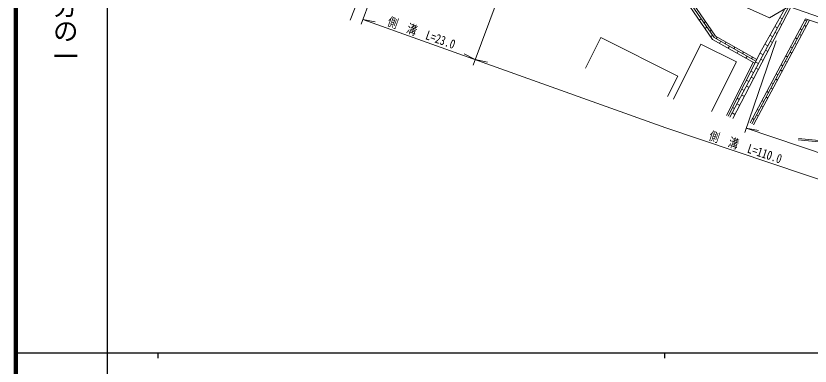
# Model space of a CAD drawing. Units: millimetres at full size, sheet at 1:1000; details may follow other scales. Extents: x 40000 to 680000, y 20000 to 380000.
# Drawn here: x 40000 to 196774, y 202409 to 271454 of the extents above; entities that cross this region are included whole.
import ezdxf
from ezdxf.enums import TextEntityAlignment as Align

# ---------------------------------------------------------------- set-up
doc = ezdxf.new("R2010")
doc.units = ezdxf.units.MM
doc.header["$LTSCALE"] = 1000
for name, color, linetype, lineweight in [('M-BGD', 7, 'Continuous', 13), ('M-STR-HTXT', 7, 'Continuous', 13), ('M-TTL', 2, 'Continuous', 140), ('M-TTL-BAND', 7, 'Continuous', 25)]:
    doc.layers.add(name, color=color, linetype=linetype, lineweight=lineweight)
doc.styles.add('@ＭＳ ゴシック', font='')
doc.styles.add('ＭＳ ゴシック', font='')
doc.styles.get('@ＭＳ ゴシック').set_extended_font_data('@MS Gothic')
doc.styles.get('ＭＳ ゴシック').set_extended_font_data('MS Gothic')

msp = doc.modelspace()

# ---------------------------------------------------------------- linework, layer by layer
at = {"layer": 'M-BGD'}
for p, q in [((192600, 273329), (180896, 251459)), ((181520, 251221), (192990, 273193)), ((174881, 270635), (175254, 270890)), ((175819, 270065), (176148, 270290)), ((195881, 270876), (184920, 250350)), ((196266, 270748), (185273, 250161)), ((196651, 270619), (185626, 249973)), ((191276, 270856), (190790, 271116)), ((191199, 269763), (190804, 269974)), ((196107, 270450), (195754, 270638)), ((176012, 268985), (176385, 269240)), ((176950, 268415), (177278, 268640)), ((190333, 269092), (189809, 269372)), ((190274, 267990), (189861, 268211)), ((195165, 268686), (194812, 268874)), ((195989, 269379), (195636, 269568)), ((177142, 267335), (177515, 267590)), ((178230, 266929), (178425, 267275)), ((189389, 267329), (188828, 267629)), ((194223, 266921), (193870, 267110)), ((195047, 267615), (194694, 267803)), ((178879, 266044), (179101, 266438)), ((179973, 265948), (180168, 266294)), ((180622, 265063), (180844, 265457)), ((181715, 264966), (181911, 265313)), ((188445, 265566), (187848, 265885)), ((189348, 266216), (188917, 266447)), ((193281, 265157), (192928, 265346)), ((194105, 265851), (193752, 266039)), ((182365, 264082), (182587, 264476)), ((183458, 263985), (183653, 264332)), ((184108, 263101), (184330, 263495)), ((187501, 263802), (186892, 264128)), ((188423, 264443), (187973, 264684)), ((192339, 263393), (191986, 263581)), ((193163, 264087), (192810, 264275)), ((180259, 251841), (185562, 262282)), ((185201, 263004), (185396, 263351)), ((186558, 262039), (185987, 262345)), ((187497, 262670), (187030, 262920)), ((191397, 261629), (191044, 261817)), ((192220, 262322), (191868, 262511)), ((185614, 260275), (185081, 260561)), ((186571, 260897), (186086, 261157)), ((191278, 260558), (190926, 260747)), ((184670, 258512), (184175, 258777)), ((185646, 259124), (185142, 259394)), ((190336, 258794), (189983, 258982)), ((190454, 259864), (190102, 260053)), ((184720, 257351), (184199, 257630)), ((189394, 257030), (189041, 257218)), ((189512, 258100), (189160, 258289)), ((183794, 255578), (183255, 255867)), ((183727, 256749), (183269, 256994)), ((188570, 256336), (188217, 256524)), ((182869, 253805), (182311, 254104)), ((182783, 254985), (182363, 255210)), ((187628, 254572), (187275, 254760)), ((188452, 255266), (188099, 255454)), ((181839, 253222), (181457, 253426)), ((186686, 252808), (186333, 252996)), ((187510, 253501), (187157, 253690)), ((181943, 252032), (181368, 252340)), ((185744, 251043), (185391, 251232)), ((186568, 251737), (186215, 251926))]:
    msp.add_line(p, q, dxfattribs=at)
for points in [[(83500, 311214), (84791, 311104), (118363, 298862), (119351, 298840), (140682, 291275), (140585, 290260), (153503, 285215), (163672, 281432), (170097, 278417), (172486, 278417), (188754, 271095), (192600, 273329), (229255, 260585)], [(185868, 262110), (177491, 266826), (169289, 278796)], [(186073, 262514), (177805, 267168), (170097, 278417)], [(186253, 262869), (178080, 267469), (170579, 278417)], [(180572, 251682), (187198, 264730), (191760, 272841)], [(232599, 258704), (228177, 259546), (209330, 266022), (208967, 266513), (195881, 270876)], [(168617, 255575), (170670, 259549), (155444, 267206), (152409, 261171)], [(177340, 252600), (182234, 262383), (175221, 265892), (169803, 255061)], [(245667, 253963), (246929, 251474), (248335, 248468), (255385, 245065), (256230, 243827), (256865, 242530), (257248, 241402), (257357, 240621), (257231, 239888), (257018, 239160), (256586, 238372), (255787, 237421), (255087, 236863), (253872, 236311), (252795, 236054), (251019, 235967), (249570, 236196), (246934, 236697), (234467, 243054), (215813, 244542), (200479, 246398), (194441, 246987)], [(236417, 242396), (234550, 243348), (215843, 244841), (200512, 246696), (194470, 247286)]]:
    msp.add_lwpolyline(points, dxfattribs=at)
at = {"layer": 'M-STR-HTXT'}
for p, q in [((106004, 270611), (115934, 296253)), ((116679, 292634), (108139, 269830)), ((138631, 284210), (130269, 261769)), ((108486, 270757), (110890, 270260)), ((183882, 248463), (190062, 266542)), ((130663, 262826), (128489, 263966)), ((130663, 262826), (133067, 262329)), ((184170, 249306), (222062, 236569)), ((184170, 249306), (186583, 248855))]:
    msp.add_line(p, q, dxfattribs=at)
msp.add_lwpolyline([(108486, 270757), (168307, 249363), (223449, 230828)], dxfattribs=at)
at = {"layer": 'M-TTL'}
msp.add_line((40000, 380000), (40000, 20000), dxfattribs=at)
at = {"layer": 'M-TTL-BAND'}
for p, q in [((58000, 370000), (58000, 20000)), ((40000, 205000), (579000, 205000)), ((68000, 205000), (68000, 204000)), ((168000, 205000), (168000, 204000))]:
    msp.add_line(p, q, dxfattribs=at)

# ---------------------------------------------------------------- texts
at = {"layer": 'M-STR-HTXT', "style": 'ＭＳ ゴシック', "width": 0.8}
for s, rotation, p in [('側\u3000溝\u3000L=23.0', 340.321, (119569, 266739)), ('側\u3000溝\u3000L=110.0', 341.421, (183559, 244182))]:
    msp.add_text(s, height=1833, rotation=rotation, dxfattribs=at).set_placement(p, align=Align.BOTTOM_CENTER)
at = {"layer": 'M-TTL-BAND', "style": '@ＭＳ ゴシック'}
msp.add_text('縮尺千分の一', height=3666, rotation=270, dxfattribs=at).set_placement((49777, 261030), align=Align.MIDDLE_RIGHT)

doc.saveas('drawing.dxf')
